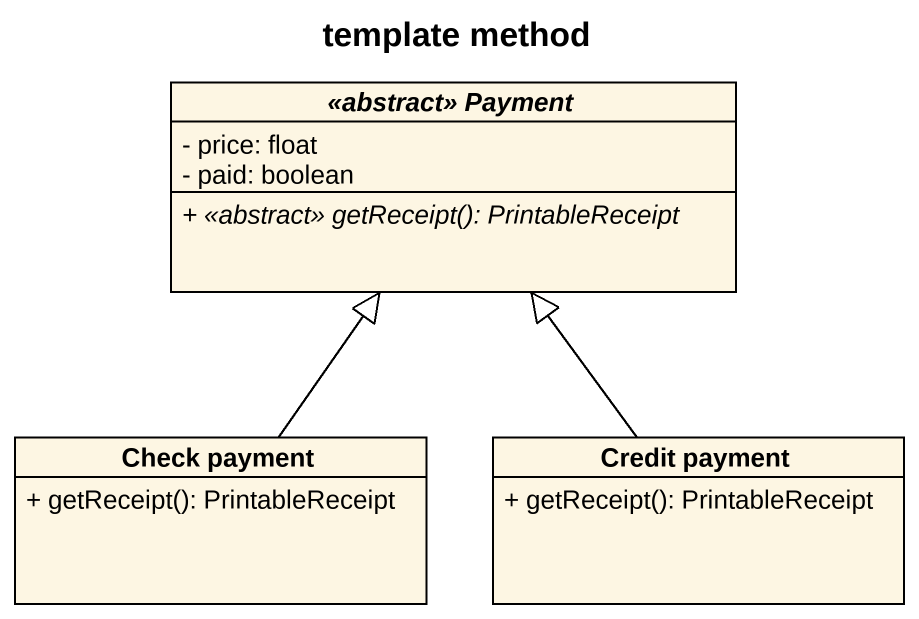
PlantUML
@startuml
title template method
hide circle
hide empty members
skinparam classAttributeIconSize 0
abstract class "<<abstract>> Payment" as abstract_Payment {
  - price: float
  - paid: boolean
  {abstract} + <<abstract>> getReceipt(): PrintableReceipt
}
class "Check payment" as Check_payment {
  + getReceipt(): PrintableReceipt
}
class "Credit payment" as Credit_payment {
  + getReceipt(): PrintableReceipt
}
Check_payment -up-|> abstract_Payment
Credit_payment -up-|> abstract_Payment
@enduml
